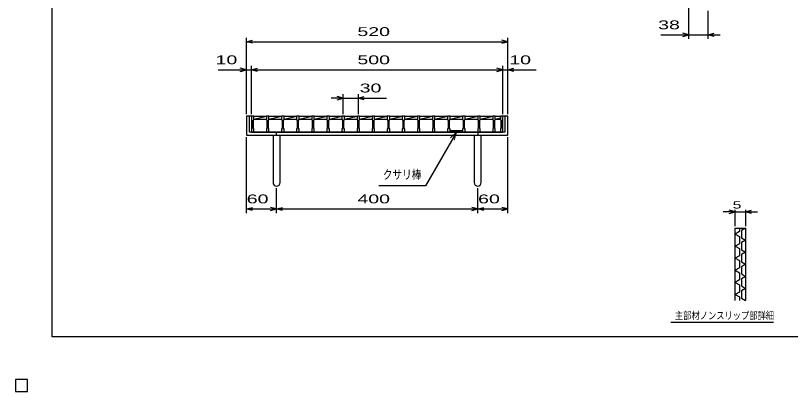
# Model space of a CAD drawing. Units: millimetres, scale not verified. Extents: x -1456 to 1385, y -1026 to 843.
# Drawn here: x -1456 to 85, y -1026 to -279 of the extents above; entities that cross this region are included whole.
import ezdxf
from ezdxf.enums import TextEntityAlignment as Align

# ---------------------------------------------------------------- set-up
doc = ezdxf.new("R2010")
doc.units = ezdxf.units.MM
doc.header["$LTSCALE"] = 8
for name, color, linetype, lineweight in [('0_2', 150, 'Continuous', 25), ('16', 3, 'Continuous', 25), ('19', 6, 'Continuous', 25), ('22', 4, 'Continuous', 25), ('24', 2, 'Continuous', 25), ('32', 4, 'Continuous', 25)]:
    doc.layers.add(name, color=color, linetype=linetype, lineweight=lineweight)
doc.styles.add('ベクトル', font='')
doc.styles.get('ベクトル').set_extended_font_data('ベクトル')

msp = doc.modelspace()

# ---------------------------------------------------------------- linework, layer by layer
at = {"layer": '0_2'}
for p, q in [((-1383.2, -917.2), (-1383.2, 842.8)), ((1384.8, -917.2), (-1383.2, -917.2)), ((-1432, -1002), (-1456, -1002)), ((-1456, -1002), (-1456, -1026)), ((-1432, -1002), (-1456, -1002)), ((-1456, -1002), (-1456, -1026)), ((-1432, -1002), (-1456, -1002)), ((-1456, -1002), (-1456, -1026)), ((-1432, -1002), (-1456, -1002)), ((-1456, -1002), (-1456, -1026)), ((-1432, -1002), (-1456, -1002)), ((-1456, -1002), (-1456, -1026)), ((-1432, -1026), (-1432, -1002)), ((-1432, -1026), (-1432, -1002)), ((-1432, -1026), (-1432, -1002)), ((-1432, -1026), (-1432, -1002)), ((-1432, -1026), (-1432, -1002)), ((-1456, -1026), (-1432, -1026)), ((-1456, -1026), (-1432, -1026)), ((-1456, -1026), (-1432, -1026)), ((-1456, -1026), (-1432, -1026)), ((-1456, -1026), (-1432, -1026))]:
    msp.add_line(p, q, dxfattribs=at)
at = {"layer": '16'}
for p, q in [((-987, -479), (-987, -478.3)), ((-987, -478.3), (-982, -478.3)), ((-987, -479), (-987, -485.5)), ((-982, -479), (-987, -479)), ((-987, -479), (-987, -511)), ((-987, -485.5), (-986, -487.5)), ((-986, -487.5), (-986, -502.5)), ((-983, -487.5), (-982, -485.5)), ((-983, -502.5), (-983, -487.5)), ((-982, -478.3), (-982, -479)), ((-982, -485.5), (-982, -479)), ((-982, -479), (-957, -479)), ((-982, -485), (-957, -479)), ((-982, -485), (-957, -485)), ((-957, -479), (-957, -478.3)), ((-957, -478.3), (-952, -478.3)), ((-957, -479), (-957, -485.5)), ((-952, -479), (-957, -479)), ((-957, -485.5), (-956, -487.5)), ((-956, -487.5), (-956, -502.5)), ((-953, -487.5), (-952, -485.5)), ((-953, -502.5), (-953, -487.5)), ((-952, -478.3), (-952, -479)), ((-952, -485.5), (-952, -479)), ((-952, -479), (-927, -479)), ((-952, -485), (-927, -479)), ((-952, -485), (-927, -485)), ((-927, -479), (-927, -478.3)), ((-927, -478.3), (-922, -478.3)), ((-927, -479), (-927, -485.5)), ((-922, -479), (-927, -479)), ((-927, -485.5), (-926, -487.5)), ((-926, -487.5), (-926, -502.5)), ((-923, -487.5), (-922, -485.5)), ((-923, -502.5), (-923, -487.5)), ((-922, -478.3), (-922, -479)), ((-922, -485.5), (-922, -479)), ((-922, -479), (-897, -479)), ((-922, -485), (-897, -479)), ((-922, -485), (-897, -485)), ((-897, -479), (-897, -478.3)), ((-897, -478.3), (-892, -478.3)), ((-897, -479), (-897, -485.5)), ((-892, -479), (-897, -479)), ((-897, -485.5), (-896, -487.5)), ((-896, -487.5), (-896, -502.5)), ((-893, -487.5), (-892, -485.5)), ((-893, -502.5), (-893, -487.5)), ((-892, -478.3), (-892, -479)), ((-892, -485.5), (-892, -479)), ((-892, -479), (-867, -479)), ((-892, -485), (-867, -479)), ((-892, -485), (-867, -485)), ((-867, -479), (-867, -478.3)), ((-867, -478.3), (-862, -478.3)), ((-867, -479), (-867, -485.5)), ((-862, -479), (-867, -479)), ((-867, -485.5), (-866, -487.5)), ((-866, -487.5), (-866, -502.5)), ((-863, -487.5), (-862, -485.5)), ((-863, -502.5), (-863, -487.5)), ((-862, -478.3), (-862, -479)), ((-862, -485.5), (-862, -479)), ((-862, -479), (-837, -479)), ((-862, -485), (-837, -479)), ((-862, -485), (-837, -485)), ((-837, -479), (-837, -478.3)), ((-837, -478.3), (-832, -478.3)), ((-837, -479), (-837, -485.5)), ((-832, -479), (-837, -479)), ((-837, -485.5), (-836, -487.5)), ((-836, -487.5), (-836, -502.5)), ((-833, -487.5), (-832, -485.5)), ((-833, -502.5), (-833, -487.5)), ((-832, -478.3), (-832, -479)), ((-832, -485.5), (-832, -479)), ((-832, -479), (-807, -479)), ((-832, -485), (-807, -479)), ((-832, -485), (-807, -485)), ((-807, -479), (-807, -478.3)), ((-807, -478.3), (-802, -478.3)), ((-807, -479), (-807, -485.5)), ((-802, -479), (-807, -479)), ((-807, -485.5), (-806, -487.5)), ((-806, -487.5), (-806, -502.5)), ((-803, -487.5), (-802, -485.5)), ((-803, -502.5), (-803, -487.5)), ((-802, -478.3), (-802, -479)), ((-802, -485.5), (-802, -479)), ((-802, -479), (-777, -479)), ((-802, -485), (-777, -479)), ((-802, -485), (-777, -485)), ((-777, -479), (-777, -478.3)), ((-777, -478.3), (-772, -478.3)), ((-777, -479), (-777, -485.5)), ((-772, -479), (-777, -479)), ((-777, -485.5), (-776, -487.5)), ((-776, -487.5), (-776, -502.5)), ((-773, -487.5), (-772, -485.5)), ((-773, -502.5), (-773, -487.5)), ((-772, -478.3), (-772, -479)), ((-772, -485.5), (-772, -479)), ((-772, -479), (-747, -479)), ((-772, -485), (-747, -479)), ((-772, -485), (-747, -485)), ((-747, -479), (-747, -478.3)), ((-747, -478.3), (-742, -478.3)), ((-747, -479), (-747, -485.5)), ((-742, -479), (-747, -479)), ((-747, -485.5), (-746, -487.5)), ((-746, -487.5), (-746, -502.5)), ((-743, -487.5), (-742, -485.5)), ((-743, -502.5), (-743, -487.5)), ((-742, -478.3), (-742, -479)), ((-742, -485.5), (-742, -479)), ((-742, -479), (-717, -479)), ((-742, -485), (-717, -479)), ((-742, -485), (-717, -485)), ((-717, -479), (-717, -478.3)), ((-717, -478.3), (-712, -478.3)), ((-717, -479), (-717, -485.5)), ((-712, -479), (-717, -479)), ((-717, -485.5), (-716, -487.5)), ((-716, -487.5), (-716, -502.5)), ((-713, -487.5), (-712, -485.5)), ((-713, -502.5), (-713, -487.5)), ((-712, -478.3), (-712, -479)), ((-712, -485.5), (-712, -479)), ((-712, -479), (-687, -479)), ((-712, -485), (-687, -479)), ((-712, -485), (-687, -485)), ((-687, -479), (-687, -478.3)), ((-687, -478.3), (-682, -478.3)), ((-687, -479), (-687, -485.5)), ((-682, -479), (-687, -479)), ((-687, -485.5), (-686, -487.5)), ((-686, -487.5), (-686, -502.5)), ((-683, -487.5), (-682, -485.5)), ((-683, -502.5), (-683, -487.5)), ((-682, -478.3), (-682, -479)), ((-682, -485.5), (-682, -479)), ((-682, -479), (-657, -479)), ((-682, -485), (-657, -479)), ((-682, -485), (-657, -485)), ((-657, -479), (-657, -478.3)), ((-657, -478.3), (-652, -478.3)), ((-657, -479), (-657, -485.5)), ((-652, -479), (-657, -479)), ((-657, -485.5), (-656, -487.5)), ((-656, -487.5), (-656, -502.5)), ((-653, -487.5), (-652, -485.5)), ((-653, -502.5), (-653, -487.5)), ((-652, -478.3), (-652, -479)), ((-652, -485.5), (-652, -479)), ((-652, -479), (-627, -479)), ((-652, -485), (-627, -479)), ((-652, -485), (-627, -485)), ((-627, -479), (-627, -478.3)), ((-627, -478.3), (-622, -478.3)), ((-627, -479), (-627, -485.5)), ((-622, -479), (-627, -479)), ((-627, -485.5), (-626, -487.5)), ((-626, -487.5), (-626, -502.5)), ((-623, -487.5), (-622, -485.5)), ((-623, -502.5), (-623, -487.5)), ((-622, -478.3), (-622, -479)), ((-622, -485.5), (-622, -479)), ((-622, -479), (-597, -479)), ((-622, -485), (-597, -479)), ((-622, -485), (-597, -485)), ((-597, -479), (-597, -478.3)), ((-597, -478.3), (-592, -478.3)), ((-597, -479), (-597, -485.5)), ((-592, -479), (-597, -479)), ((-597, -485.5), (-596, -487.5)), ((-596, -487.5), (-596, -502.5)), ((-593, -487.5), (-592, -485.5)), ((-593, -502.5), (-593, -487.5)), ((-592, -478.3), (-592, -479)), ((-592, -485.5), (-592, -479)), ((-592, -479), (-567, -479)), ((-592, -485), (-567, -479)), ((-592, -485), (-567, -485)), ((-567, -479), (-567, -478.3)), ((-567, -478.3), (-562, -478.3)), ((-567, -479), (-567, -485.5)), ((-562, -479), (-567, -479)), ((-567, -485.5), (-566, -487.5)), ((-566, -487.5), (-566, -502.5)), ((-563, -487.5), (-562, -485.5)), ((-563, -502.5), (-563, -487.5)), ((-562, -478.3), (-562, -479)), ((-562, -485.5), (-562, -479)), ((-562, -479), (-537, -479)), ((-562, -485), (-537, -479)), ((-562, -485), (-537, -485)), ((-537, -479), (-537, -478.3)), ((-537, -478.3), (-532, -478.3)), ((-537, -479), (-537, -485.5)), ((-532, -479), (-537, -479)), ((-537, -485.5), (-536, -487.5)), ((-536, -487.5), (-536, -502.5)), ((-533, -487.5), (-532, -485.5)), ((-533, -502.5), (-533, -487.5)), ((-532, -478.3), (-532, -479)), ((-532, -485.5), (-532, -479)), ((-532, -479), (-507, -479)), ((-532, -485), (-507, -479)), ((-532, -485), (-507, -485)), ((-507, -479), (-507, -478.3)), ((-507, -478.3), (-502, -478.3)), ((-507, -479), (-507, -485.5)), ((-502, -479), (-507, -479)), ((-507, -485.5), (-506, -487.5)), ((-506, -487.5), (-506, -502.5)), ((-503, -487.5), (-502, -485.5)), ((-503, -502.5), (-503, -487.5)), ((-502, -478.3), (-502, -479)), ((-502, -485.5), (-502, -479)), ((-502, -479), (-492, -479)), ((-502, -485), (-492, -482.6)), ((-502, -485), (-492, -485)), ((-492, -479), (-492, -478.3)), ((-492, -478.3), (-487, -478.3)), ((-492, -479), (-492, -485.5)), ((-487, -479), (-492, -479)), ((-492, -485.5), (-491, -487.5)), ((-491, -487.5), (-491, -502.5)), ((-488, -487.5), (-487, -485.5)), ((-488, -502.5), (-488, -487.5)), ((-487, -478.3), (-487, -479)), ((-487, -485.5), (-487, -479)), ((-487, -511), (-487, -479)), ((-986, -502.5), (-987, -504.5)), ((-987, -504.5), (-987, -511)), ((-982, -504.5), (-983, -502.5)), ((-982, -511), (-982, -504.5)), ((-956, -502.5), (-957, -504.5)), ((-957, -504.5), (-957, -511)), ((-952, -504.5), (-953, -502.5)), ((-952, -511), (-952, -504.5)), ((-926, -502.5), (-927, -504.5)), ((-927, -504.5), (-927, -511)), ((-922, -504.5), (-923, -502.5)), ((-922, -511), (-922, -504.5)), ((-896, -502.5), (-897, -504.5)), ((-897, -504.5), (-897, -511)), ((-892, -504.5), (-893, -502.5)), ((-892, -511), (-892, -504.5)), ((-866, -502.5), (-867, -504.5)), ((-867, -504.5), (-867, -511)), ((-862, -504.5), (-863, -502.5)), ((-862, -511), (-862, -504.5)), ((-836, -502.5), (-837, -504.5)), ((-837, -504.5), (-837, -511)), ((-832, -504.5), (-833, -502.5)), ((-832, -511), (-832, -504.5)), ((-806, -502.5), (-807, -504.5)), ((-807, -504.5), (-807, -511)), ((-802, -504.5), (-803, -502.5)), ((-802, -511), (-802, -504.5)), ((-776, -502.5), (-777, -504.5)), ((-777, -504.5), (-777, -511)), ((-772, -504.5), (-773, -502.5)), ((-772, -511), (-772, -504.5)), ((-746, -502.5), (-747, -504.5)), ((-747, -504.5), (-747, -511)), ((-742, -504.5), (-743, -502.5)), ((-742, -511), (-742, -504.5)), ((-716, -502.5), (-717, -504.5)), ((-717, -504.5), (-717, -511)), ((-712, -504.5), (-713, -502.5)), ((-712, -511), (-712, -504.5)), ((-686, -502.5), (-687, -504.5)), ((-687, -504.5), (-687, -511)), ((-682, -504.5), (-683, -502.5)), ((-682, -511), (-682, -504.5)), ((-656, -502.5), (-657, -504.5)), ((-657, -504.5), (-657, -511)), ((-652, -504.5), (-653, -502.5)), ((-652, -511), (-652, -504.5)), ((-626, -502.5), (-627, -504.5)), ((-627, -504.5), (-627, -511)), ((-622, -504.5), (-623, -502.5)), ((-622, -511), (-622, -504.5)), ((-596, -502.5), (-597, -504.5)), ((-597, -504.5), (-597, -511)), ((-592, -504.5), (-593, -502.5)), ((-592, -511), (-592, -504.5)), ((-567, -508), (-592, -508)), ((-592, -508), (-592, -511)), ((-566, -502.5), (-567, -504.5)), ((-567, -504.5), (-567, -511)), ((-567, -511), (-567, -508)), ((-562, -504.5), (-563, -502.5)), ((-562, -511), (-562, -504.5)), ((-536, -502.5), (-537, -504.5)), ((-537, -504.5), (-537, -511)), ((-532, -504.5), (-533, -502.5)), ((-532, -511), (-532, -504.5)), ((-506, -502.5), (-507, -504.5)), ((-507, -504.5), (-507, -511)), ((-502, -504.5), (-503, -502.5)), ((-502, -511), (-502, -504.5)), ((-491, -502.5), (-492, -504.5)), ((-492, -504.5), (-492, -511)), ((-487, -504.5), (-488, -502.5)), ((-487, -511), (-487, -504.5)), ((-987, -511), (-982, -511)), ((-982, -511), (-957, -511)), ((-957, -511), (-952, -511)), ((-952, -511), (-927, -511)), ((-927, -511), (-922, -511)), ((-922, -511), (-897, -511)), ((-897, -511), (-892, -511)), ((-892, -511), (-867, -511)), ((-867, -511), (-862, -511)), ((-862, -511), (-837, -511)), ((-837, -511), (-832, -511)), ((-832, -511), (-807, -511)), ((-807, -511), (-802, -511)), ((-802, -511), (-777, -511)), ((-777, -511), (-772, -511)), ((-772, -511), (-747, -511)), ((-747, -511), (-742, -511)), ((-742, -511), (-717, -511)), ((-717, -511), (-712, -511)), ((-712, -511), (-687, -511)), ((-687, -511), (-682, -511)), ((-682, -511), (-657, -511)), ((-657, -511), (-652, -511)), ((-652, -511), (-627, -511)), ((-627, -511), (-622, -511)), ((-622, -511), (-597, -511)), ((-597, -511), (-592, -511)), ((-592, -511), (-567, -511)), ((-592, -511), (-567, -511)), ((-567, -511), (-562, -511)), ((-562, -511), (-537, -511)), ((-537, -511), (-532, -511)), ((-532, -511), (-507, -511)), ((-507, -511), (-502, -511)), ((-502, -511), (-492, -511)), ((-492, -511), (-487, -511)), ((-1432, -1002), (-1456, -1002)), ((-1456, -1002), (-1456, -1026)), ((-1432, -1002), (-1456, -1002)), ((-1456, -1002), (-1456, -1026)), ((-1432, -1002), (-1456, -1002)), ((-1456, -1002), (-1456, -1026)), ((-1432, -1002), (-1456, -1002)), ((-1456, -1002), (-1456, -1026)), ((-1432, -1002), (-1456, -1002)), ((-1456, -1002), (-1456, -1026)), ((-1432, -1026), (-1432, -1002)), ((-1432, -1026), (-1432, -1002)), ((-1432, -1026), (-1432, -1002)), ((-1432, -1026), (-1432, -1002)), ((-1432, -1026), (-1432, -1002)), ((-1456, -1026), (-1432, -1026)), ((-1456, -1026), (-1432, -1026)), ((-1456, -1026), (-1432, -1026)), ((-1456, -1026), (-1432, -1026)), ((-1456, -1026), (-1432, -1026))]:
    msp.add_line(p, q, dxfattribs=at)
at = {"layer": '19'}
for p, q in [((-987, -479), (-997, -479)), ((-997, -479), (-997, -516)), ((-991, -511), (-991, -479)), ((-477, -479), (-487, -479)), ((-483, -479), (-483, -511)), ((-477, -516), (-477, -479)), ((-997, -516), (-996, -517)), ((-996, -517), (-478, -517)), ((-483, -511), (-991, -511)), ((-944, -517), (-944, -611)), ((-937, -517), (-937, -511)), ((-930, -611), (-930, -517)), ((-544, -517), (-544, -611)), ((-537, -511), (-537, -517)), ((-530, -611), (-530, -517)), ((-478, -517), (-477, -516))]:
    msp.add_line(p, q, dxfattribs=at)
for centre in [(-937, -611), (-537, -611)]:
    msp.add_arc(centre, 7, 180, 0, dxfattribs=at)
at = {"layer": '22'}
for p, q in [((-117, -325.5), (-117, -141.5)), ((-79, -325.5), (-79, -269.5)), ((-997, -475), (-997, -323)), ((-477, -475), (-477, -323)), ((-173, -317.5), (-117, -317.5)), ((-117, -317.5), (-129, -314.3)), ((-129, -320.7), (-117, -317.5)), ((-117, -317.5), (-79, -317.5)), ((-79, -317.5), (-67, -314.3)), ((-67, -320.7), (-79, -317.5)), ((-79, -317.5), (-55, -317.5)), ((-997, -331), (-985, -327.8)), ((-985, -334.2), (-997, -331)), ((-997, -331), (-477, -331)), ((-477, -331), (-489, -327.8)), ((-489, -334.2), (-477, -331)), ((-997, -387), (-1009, -383.8)), ((-997, -475), (-997, -379)), ((-987, -475), (-987, -379)), ((-987, -387), (-975, -383.8)), ((-487, -387), (-499, -383.8)), ((-487, -475), (-487, -379)), ((-477, -475), (-477, -379)), ((-477, -387), (-465, -383.8)), ((-1053, -387), (-997, -387)), ((-1009, -390.2), (-997, -387)), ((-997, -387), (-987, -387)), ((-975, -390.2), (-987, -387)), ((-987, -387), (-487, -387)), ((-499, -390.2), (-487, -387)), ((-487, -387), (-477, -387)), ((-465, -390.2), (-477, -387)), ((-477, -387), (-421, -387)), ((-804.5, -443), (-828.5, -443)), ((-804.5, -443), (-816.5, -439.8)), ((-816.5, -446.2), (-804.5, -443)), ((-804.5, -475), (-804.5, -435)), ((-804.5, -443), (-774.5, -443)), ((-774.5, -435), (-774.5, -475)), ((-774.5, -443), (-762.5, -439.8)), ((-762.5, -446.2), (-774.5, -443)), ((-774.5, -443), (-718.5, -443)), ((-997, -671.4), (-997, -521)), ((-579.5, -511), (-640.904, -617.355)), ((-477, -671.4), (-477, -521)), ((-937, -671.4), (-937, -621.8)), ((-640.904, -617.355), (-733.704, -617.355)), ((-537, -671.4), (-537, -621.8)), ((-997, -663.4), (-985, -660.2)), ((-937, -663.4), (-949, -660.2)), ((-937, -663.4), (-925, -660.2)), ((-537, -663.4), (-549, -660.2)), ((-537, -663.4), (-525, -660.2)), ((-477, -663.4), (-489, -660.2)), ((-985, -666.6), (-997, -663.4)), ((-997, -663.4), (-937, -663.4)), ((-949, -666.6), (-937, -663.4)), ((-925, -666.6), (-937, -663.4)), ((-937, -663.4), (-537, -663.4)), ((-549, -666.6), (-537, -663.4)), ((-525, -666.6), (-537, -663.4)), ((-537, -663.4), (-477, -663.4)), ((-489, -666.6), (-477, -663.4))]:
    msp.add_line(p, q, dxfattribs=at)
at = {"layer": '22', "lineweight": 13}
for p, q in [((-579.5, -511), (-590.814, -522.314)), ((-583.641, -526.455), (-579.5, -511))]:
    msp.add_line(p, q, dxfattribs=at)
at = {"layer": '22', "color": 2}
for p, q in [((-1432, -1002), (-1456, -1002)), ((-1456, -1002), (-1456, -1026)), ((-1432, -1002), (-1456, -1002)), ((-1456, -1002), (-1456, -1026)), ((-1432, -1002), (-1456, -1002)), ((-1456, -1002), (-1456, -1026)), ((-1432, -1026), (-1432, -1002)), ((-1432, -1026), (-1432, -1002)), ((-1432, -1026), (-1432, -1002)), ((-1456, -1026), (-1432, -1026)), ((-1456, -1026), (-1432, -1026)), ((-1456, -1026), (-1432, -1026))]:
    msp.add_line(p, q, dxfattribs=at)
at = {"layer": '24', "color": 4}
for p, q in [((-1432, -1002), (-1456, -1002)), ((-1456, -1002), (-1456, -1026)), ((-1432, -1002), (-1456, -1002)), ((-1456, -1002), (-1456, -1026)), ((-1432, -1002), (-1456, -1002)), ((-1456, -1002), (-1456, -1026)), ((-1432, -1026), (-1432, -1002)), ((-1432, -1026), (-1432, -1002)), ((-1432, -1026), (-1432, -1002)), ((-1456, -1026), (-1432, -1026)), ((-1456, -1026), (-1432, -1026)), ((-1456, -1026), (-1432, -1026))]:
    msp.add_line(p, q, dxfattribs=at)
at = {"layer": '32'}
for p, q in [((-24.8, -669.2), (-48.8, -669.2)), ((-24.8, -669.2), (-36.8, -666)), ((-36.8, -672.4), (-24.8, -669.2)), ((-24.8, -697.2), (-24.8, -665.2)), ((-24.8, -669.2), (-4.8, -669.2)), ((-4.8, -665.2), (-4.8, -697.2)), ((-4.8, -669.2), (7.2, -666)), ((7.2, -672.4), (-4.8, -669.2)), ((-4.8, -669.2), (19.2, -669.2)), ((-24.8, -701.2), (-4.8, -701.2)), ((-24.8, -845.2), (-24.8, -701.2)), ((-16.8, -708.4), (-24.8, -713.2)), ((-16.8, -701.2), (-16.8, -708.4)), ((-4.8, -701.2), (-12.8, -706)), ((-12.8, -706), (-12.8, -720.4)), ((-4.8, -701.2), (-4.8, -845.2)), ((-24.8, -713.2), (-16.8, -718)), ((-16.8, -718), (-16.8, -732.4)), ((-12.8, -720.4), (-4.8, -725.2)), ((-16.8, -732.4), (-24.8, -737.2)), ((-24.8, -737.2), (-16.8, -742)), ((-4.8, -725.2), (-12.8, -730)), ((-12.8, -730), (-12.8, -744.4)), ((-16.8, -742), (-16.8, -756.4)), ((-12.8, -744.4), (-4.8, -749.2)), ((-4.8, -749.2), (-12.8, -754)), ((-12.8, -754), (-12.8, -768.4)), ((-16.8, -756.4), (-24.8, -761.2)), ((-24.8, -761.2), (-16.8, -766)), ((-16.8, -766), (-16.8, -780.4)), ((-12.8, -768.4), (-4.8, -773.2)), ((-16.8, -780.4), (-24.8, -785.2)), ((-24.8, -785.2), (-16.8, -790)), ((-4.8, -773.2), (-12.8, -778)), ((-12.8, -778), (-12.8, -792.4)), ((-16.8, -790), (-16.8, -804.4)), ((-12.8, -792.4), (-4.8, -797.2)), ((-4.8, -797.2), (-12.8, -802)), ((-16.8, -804.4), (-24.8, -809.2)), ((-24.8, -809.2), (-16.8, -814)), ((-16.8, -814), (-16.8, -828.4)), ((-12.8, -802), (-12.8, -816.4)), ((-12.8, -816.4), (-4.8, -821.2)), ((-16.8, -828.4), (-24.8, -833.2)), ((-4.8, -821.2), (-12.8, -826)), ((-12.8, -826), (-12.8, -840.4)), ((-24.8, -833.2), (-16.8, -838)), ((-16.8, -838), (-16.8, -845.2)), ((-12.8, -840.4), (-4.8, -845.2)), ((51.2, -889.2), (-152.8, -889.2)), ((-1432, -1002), (-1456, -1002)), ((-1456, -1002), (-1456, -1026)), ((-1432, -1002), (-1456, -1002)), ((-1456, -1002), (-1456, -1026)), ((-1432, -1002), (-1456, -1002)), ((-1456, -1002), (-1456, -1026)), ((-1432, -1002), (-1456, -1002)), ((-1456, -1002), (-1456, -1026)), ((-1432, -1002), (-1456, -1002)), ((-1456, -1002), (-1456, -1026)), ((-1432, -1026), (-1432, -1002)), ((-1432, -1026), (-1432, -1002)), ((-1432, -1026), (-1432, -1002)), ((-1432, -1026), (-1432, -1002)), ((-1432, -1026), (-1432, -1002)), ((-1456, -1026), (-1432, -1026)), ((-1456, -1026), (-1432, -1026)), ((-1456, -1026), (-1432, -1026)), ((-1456, -1026), (-1432, -1026)), ((-1456, -1026), (-1432, -1026))]:
    msp.add_line(p, q, dxfattribs=at)

# ---------------------------------------------------------------- texts
at = {"layer": '22', "color": 2, "style": 'ベクトル', "width": 1.65}
for s, p in [(' 38 ', (-189, -297.5)), (' 520 ', (-787, -311)), (' 10 ', (-1069, -367)), (' 500 ', (-787, -367)), (' 10 ', (-485, -367)), (' 30 ', (-782.5, -423)), (' 60 ', (-1007, -643.4)), (' 400 ', (-787, -643.4)), (' 60 ', (-547, -643.4))]:
    msp.add_text(s, height=17.6, dxfattribs=at).set_placement(p, align=Align.MIDDLE_LEFT)
at = {"layer": '22', "color": 2, "style": 'ベクトル', "width": 0.8}
msp.add_text('クサリ棒', height=17.6, dxfattribs=at).set_placement((-648.904, -609.355), align=Align.BOTTOM_RIGHT)
at = {"layer": '32', "color": 2, "style": 'ベクトル'}
for s, width, p in [(' 5 ', 1.6, (-38.8, -655.2)), ('主部材ノンスリップ部詳細', 0.8, (-144.8, -875.2))]:
    msp.add_text(s, height=14.66, dxfattribs=dict(at, width=width)).set_placement(p, align=Align.MIDDLE_LEFT)

doc.saveas('drawing.dxf')
